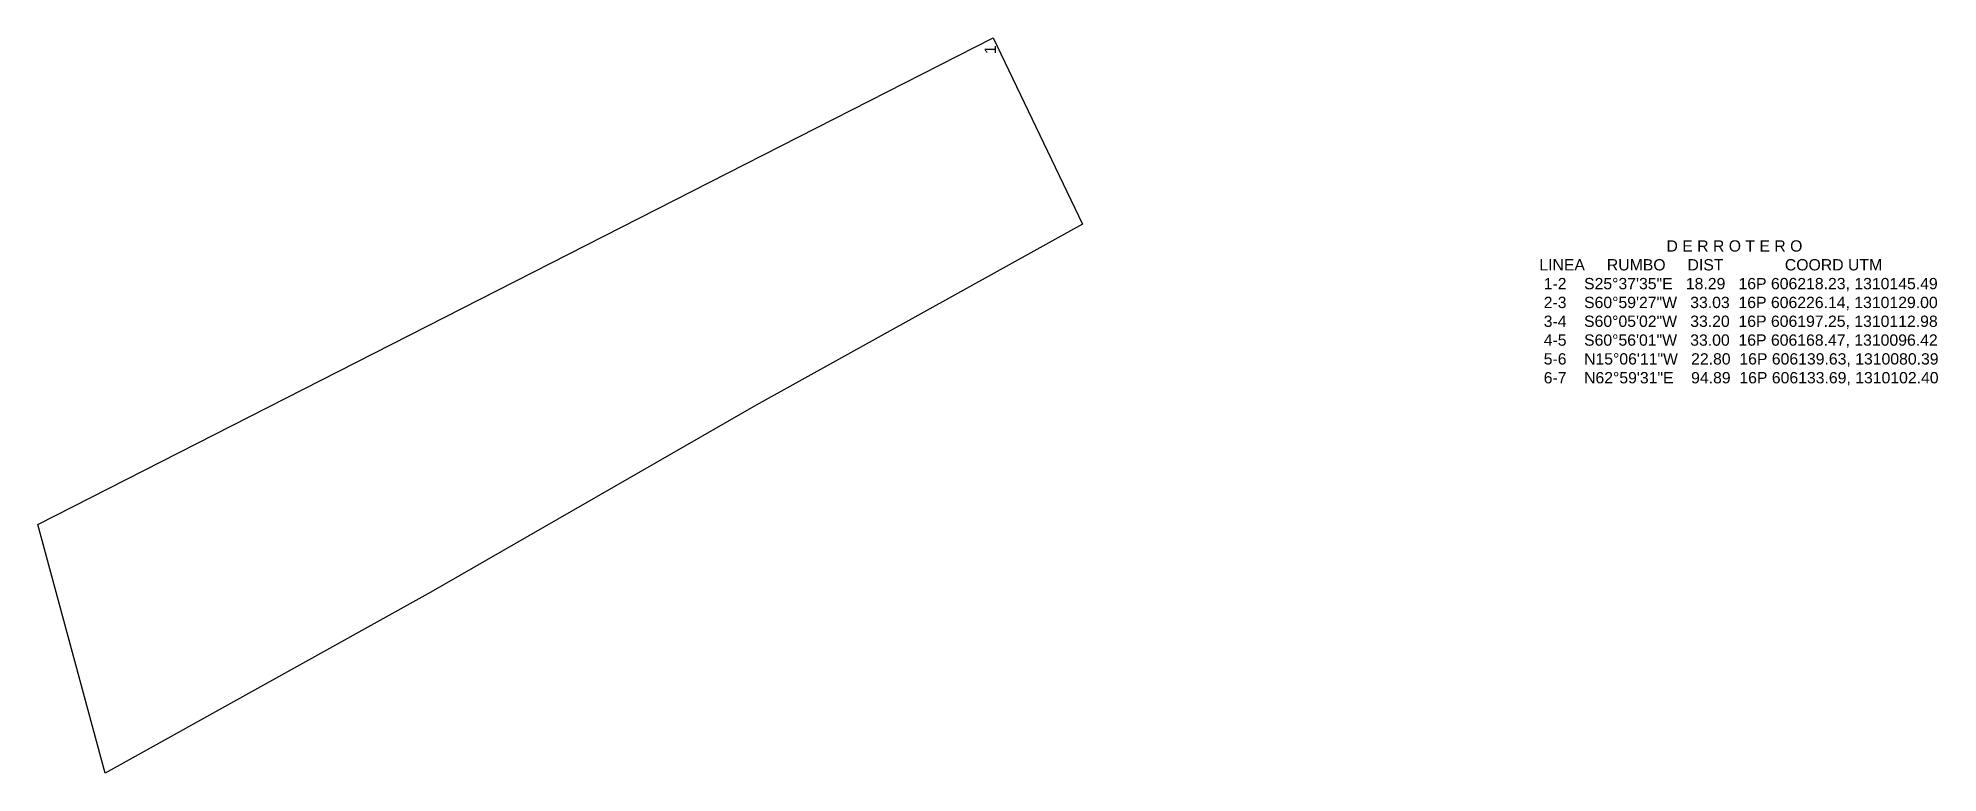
# Model space of a CAD drawing. Header units: millimetres. Extents: x 606134 to 606302, y 1310080 to 1310145.
import ezdxf
from ezdxf.enums import TextEntityAlignment as Align

# ---------------------------------------------------------------- set-up
doc = ezdxf.new("R2010")
doc.units = ezdxf.units.MM
doc.styles.get("Standard").update_dxf_attribs({"font": 'arial.ttf'})

msp = doc.modelspace()

# ---------------------------------------------------------------- linework, layer by layer
msp.add_lwpolyline([(606218.23, 1310145.49), (606226.14, 1310129), (606197.25, 1310112.98), (606168.47, 1310096.42), (606139.63, 1310080.39), (606133.69, 1310102.4), (606218.23, 1310145.49)], close=True)

# ---------------------------------------------------------------- texts
msp.add_text('1', height=1, rotation=90).set_placement((606217.47, 1310144.84), align=Align.TOP_RIGHT)
at = {"insert": (606265.8, 1310127.57), "char_height": 1, "width": 37.0437, "attachment_point": 1}
msp.add_mtext('                               D E R R O T E R O\\P  LINEA     RUMBO     DIST              COORD UTM\\P   1-2    S25°37\'35"E   18.29   16P 606218.23, 1310145.49\\P   2-3    S60°59\'27"W   33.03  16P 606226.14, 1310129.00\\P   3-4    S60°05\'02"W   33.20  16P 606197.25, 1310112.98\\P   4-5    S60°56\'01"W   33.00  16P 606168.47, 1310096.42\\P   5-6    N15°06\'11"W   22.80  16P 606139.63, 1310080.39\\P   6-7    N62°59\'31"E    94.89  16P 606133.69, 1310102.40\\P   ', dxfattribs=at)

doc.saveas('drawing.dxf')
